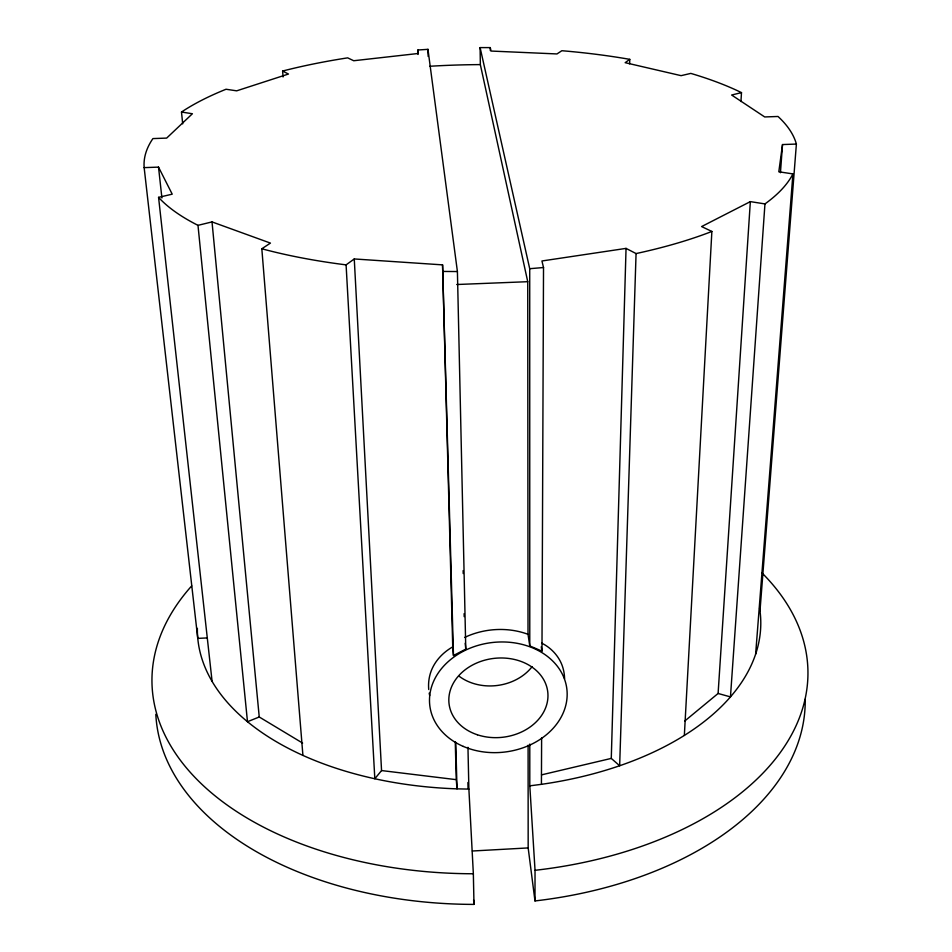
<?xml version="1.0" encoding="UTF-8"?>
<svg xmlns="http://www.w3.org/2000/svg" width="952" height="952" viewBox="0 0 952 952"><rect width="100%" height="100%" fill="white"/><g stroke="black" fill="none" stroke-linecap="round" stroke-linejoin="round"><path stroke-width="1.43" d="M805.202 699.244A324.799 199.682 -1 0 1 534.988 900.937L535.036 870.307L529.8 785.84L529.788 744.071M529.8 785.84L541.426 784.329L541.617 737.8M629.641 63.796L629.772 59.345A326.941 111.848 -1 0 0 561.858 50.718L556.968 53.943L491.089 51.051L490.256 47.6L480.105 47.6L480.343 64.605L527.741 281.697L528.015 634.306L529.776 645.932L541.974 651.108L543.521 267.524L541.938 260.979L626.047 248.389L636.067 253.565A326.941 111.848 -1 0 0 711.87 231.455L684.345 735.432M636.067 253.565L619.657 765.753L611.279 758.411L626.047 248.389M740.953 101.519L741.489 92.618A326.941 111.848 -1 0 0 690.807 73.399L681.096 75.66L625.167 62.677L629.772 59.345M684.821 720.962L718.094 693.472L750.343 201.622L764.956 203.918A326.941 111.848 -1 0 0 792.921 173.907L778.807 171.788L782.52 144.561L796.384 144.061L759.993 610.827M764.956 203.918L730.458 696.9L718.094 693.472M780.438 172.728L782.52 144.561M755.638 654.119L792.921 173.907M354.263 258.956L381.55 770.561L374.826 778.748L346.088 264.87L354.263 258.956L442.561 264.87L453.473 655.523L465.778 649.121L457.412 271.546L427.96 49.337L417.892 50.004L418.035 54.454M302.914 755.4L261.824 248.769L270.428 243.093L212.022 221.911L197.992 225.338A326.941 111.848 -1 0 1 158.556 197.35L172.217 194.172L158.52 167.112L144.157 167.635L197.766 638.387L207.369 637.923M442.561 264.87L452.735 646.872C443.584 652.072 435.814 659.926 431.696 669.696A66.747 52.265 18.4 0 0 428.733 689.534M750.343 201.622L701.612 226.564L711.87 231.455M302.629 743.096L259.241 716.987L247.484 721.711L197.992 225.338M741.489 92.618L731.636 95.021L764.706 116.953L778.01 116.477A326.941 111.848 -1 0 1 796.384 144.061M541.521 774.868L611.279 758.411M480.105 47.6L529.717 268.702L543.521 267.524M472.382 851.005L528.17 847.923L534.988 900.937M456.722 284.517L527.741 281.697M443.323 271.451L457.412 271.546M155.819 714.286A324.799 199.682 -1 0 0 473.989 904.4L473.346 873.757L468.884 789.101L457.008 788.851A281.744 162.709 -1 0 1 197.373 628.344M381.55 770.561L456.27 779.664L457.008 788.851L455.77 742.286M182.689 123.855L181.499 112.027L192.399 113.752L166.66 138.099L152.915 138.587A326.941 111.848 -1 0 0 144.157 167.635M283.053 76.957L282.625 71.031L288.456 74.042L236.679 90.833L226.029 89.25A326.941 111.848 -1 0 0 181.499 112.027M541.652 643.112C550.208 647.336 557.313 654.464 561.228 663.199A66.759 50.373 -30.9 0 1 564.584 678.788M541.271 646.813L541.974 651.108M417.892 50.004L418.285 53.479L353.716 60.738L347.67 57.858A326.941 111.848 -1 0 0 282.625 71.031M158.52 167.112L161.911 197.992M158.567 197.35L212.094 681.418M465.207 643.243L465.778 649.121M212.022 221.911L259.241 716.987M452.735 646.872L453.473 655.523M473.608 899.961L473.989 904.4M427.96 49.337L428.162 56.43M455.258 741.787L456.27 779.664M467.956 747.32L468.884 789.101M463.148 570.581L463.207 573.544M464.112 613.659L464.183 616.634M467.908 782.484L468.039 788.411M490.256 47.6L490.292 50.563M528.098 745.226L528.17 847.923M529.717 268.702L529.776 645.932M429.673 695.543A66.747 52.265 18.4 0 1 429.197 693.115M429.887 66.259A325.048 114.395 -1 0 1 480.343 64.605M759.577 608.007A281.744 162.709 -1 0 1 541.426 784.329M346.088 264.87A326.941 111.848 -1 0 1 261.824 248.769M762.076 573.033A328.023 197.016 -1 0 1 535.036 870.307M473.346 873.757A328.023 197.016 -1 0 1 191.709 585.873M464.647 637.435A68.294 54.776 -7 0 1 528.015 634.306M532.097 666.686A47.636 38.711 -7 0 1 459.423 676.444M463.291 746.416A69.02 55.109 -7 0 0 567.166 694.865A69.02 55.109 -7 0 0 464.528 650.656A69.02 55.109 -7 0 0 463.291 746.416M477.345 734.765A49.706 39.675 -7 0 0 547.793 692.282A49.706 39.675 -7 0 0 470.062 666.424A49.706 39.675 -7 0 0 477.345 734.765"/></g></svg>
